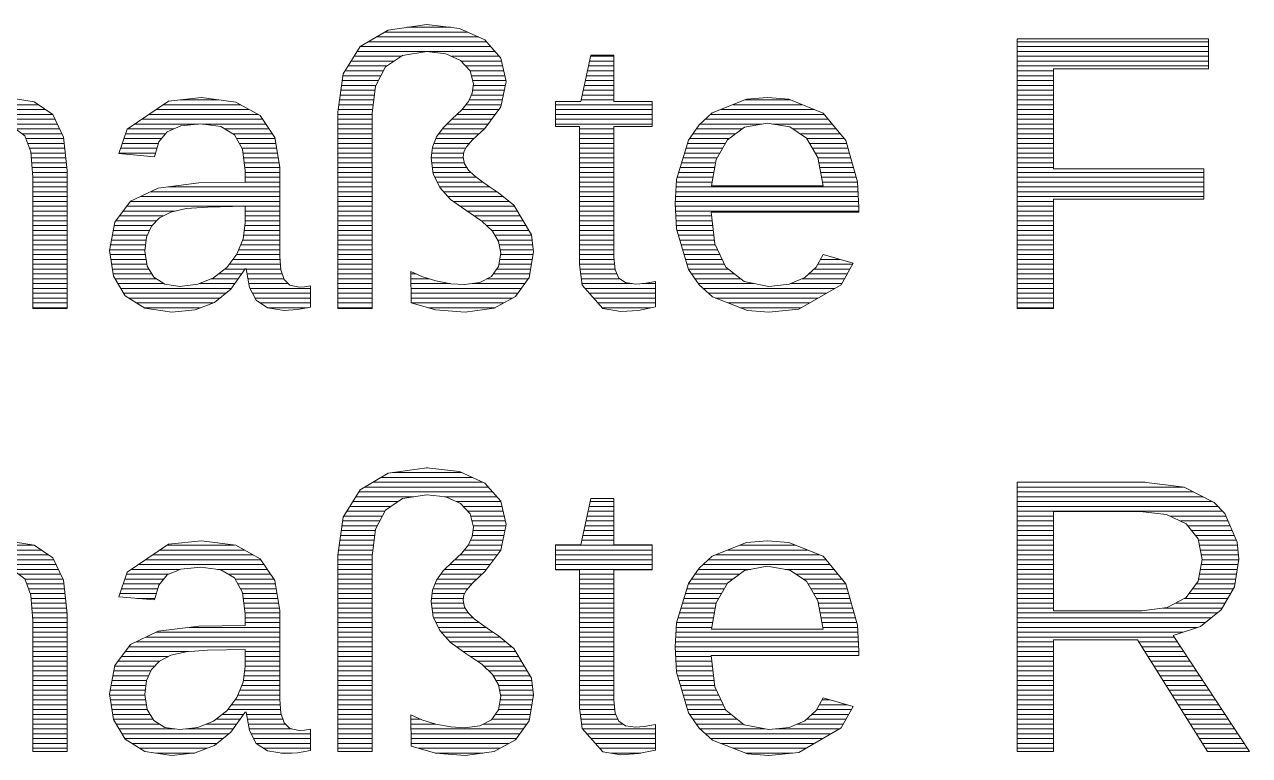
# Model space of a CAD drawing. Header units: millimetres. Extents: x 20 to 410, y 10 to 287.
# Drawn here: x 131.03 to 146.24, y 35.45 to 44.52 of the extents above; entities that cross this region are included whole.
import ezdxf

# ---------------------------------------------------------------- set-up
doc = ezdxf.new("R2010")
doc.units = ezdxf.units.MM
doc.layers.add('TEXT', color=7, linetype='Continuous', lineweight=13)

msp = doc.modelspace()

# ---------------------------------------------------------------- linework, layer by layer
at = {"layer": 'TEXT', "lineweight": 13}
for p, q in [((135.502, 44.428), (136.537, 44.428)), ((135.784, 44.488), (136.325, 44.488)), ((135.299, 44.308), (136.768, 44.308)), ((135.401, 44.368), (136.668, 44.368)), ((143.356, 44.308), (145.732, 44.308)), ((135.125, 44.128), (135.707, 44.128)), ((135.162, 44.188), (136.876, 44.188)), ((135.199, 44.248), (136.822, 44.248)), ((136.335, 44.128), (136.929, 44.128)), ((138.063, 44.128), (138.351, 44.128)), ((143.356, 44.248), (145.732, 44.248)), ((143.356, 44.188), (145.732, 44.188)), ((143.356, 44.128), (145.732, 44.128)), ((135.052, 44.008), (135.528, 44.008)), ((135.089, 44.068), (135.617, 44.068)), ((136.456, 44.068), (136.957, 44.068)), ((136.512, 44.008), (136.971, 44.008)), ((138.036, 44.008), (138.351, 44.008)), ((138.05, 44.068), (138.351, 44.068)), ((143.356, 44.068), (145.732, 44.068)), ((143.356, 44.008), (145.732, 44.008)), ((134.979, 43.828), (135.425, 43.828)), ((134.988, 43.888), (135.456, 43.888)), ((135.015, 43.948), (135.487, 43.948)), ((136.567, 43.948), (136.985, 43.948)), ((136.582, 43.888), (136.999, 43.888)), ((136.596, 43.828), (137.012, 43.828)), ((137.997, 43.828), (138.351, 43.828)), ((138.01, 43.888), (138.351, 43.888)), ((138.023, 43.948), (138.351, 43.948)), ((143.356, 43.948), (143.81, 43.948)), ((143.356, 43.888), (143.81, 43.888)), ((143.356, 43.828), (143.81, 43.828)), ((134.961, 43.708), (135.383, 43.708)), ((134.97, 43.768), (135.394, 43.768)), ((136.596, 43.708), (136.992, 43.708)), ((136.605, 43.768), (137.004, 43.768)), ((137.971, 43.708), (138.351, 43.708)), ((137.984, 43.768), (138.351, 43.768)), ((143.356, 43.768), (143.81, 43.768)), ((143.356, 43.708), (143.81, 43.708)), ((130.424, 43.528), (131.205, 43.528)), ((132.756, 43.528), (133.715, 43.528)), ((132.967, 43.588), (133.445, 43.588)), ((134.935, 43.528), (135.361, 43.528)), ((134.944, 43.588), (135.369, 43.588)), ((134.953, 43.648), (135.376, 43.648)), ((136.514, 43.528), (136.953, 43.528)), ((136.554, 43.588), (136.966, 43.588)), ((136.581, 43.648), (136.979, 43.648)), ((137.627, 43.528), (138.826, 43.528)), ((137.944, 43.588), (138.351, 43.588)), ((137.958, 43.648), (138.351, 43.648)), ((139.831, 43.528), (140.69, 43.528)), ((139.981, 43.588), (140.541, 43.588)), ((143.356, 43.648), (143.81, 43.648)), ((143.356, 43.588), (143.81, 43.588)), ((143.356, 43.528), (143.81, 43.528)), ((130.251, 43.408), (131.379, 43.408)), ((130.321, 43.468), (131.292, 43.468)), ((132.577, 43.408), (133.933, 43.408)), ((132.667, 43.468), (133.824, 43.468)), ((134.922, 43.408), (135.348, 43.408)), ((134.926, 43.468), (135.354, 43.468)), ((136.403, 43.408), (136.877, 43.408)), ((136.466, 43.468), (136.922, 43.468)), ((137.627, 43.468), (138.826, 43.468)), ((137.627, 43.408), (138.826, 43.408)), ((139.554, 43.408), (140.962, 43.408)), ((139.681, 43.468), (140.84, 43.468)), ((143.356, 43.468), (143.81, 43.468)), ((143.356, 43.408), (143.81, 43.408)), ((130.144, 43.288), (131.439, 43.288)), ((130.183, 43.348), (131.411, 43.348)), ((130.922, 43.228), (131.468, 43.228)), ((132.31, 43.228), (132.886, 43.228)), ((132.399, 43.288), (133.193, 43.288)), ((132.488, 43.348), (133.991, 43.348)), ((133.243, 43.288), (134.031, 43.288)), ((133.518, 43.228), (134.072, 43.228)), ((134.922, 43.348), (135.348, 43.348)), ((134.922, 43.288), (135.348, 43.288)), ((134.922, 43.228), (135.348, 43.228)), ((136.22, 43.228), (136.741, 43.228)), ((136.277, 43.288), (136.787, 43.288)), ((136.339, 43.348), (136.832, 43.348)), ((137.627, 43.348), (138.826, 43.348)), ((137.627, 43.288), (138.826, 43.288)), ((137.924, 43.228), (138.351, 43.228)), ((139.375, 43.228), (139.946, 43.228)), ((139.421, 43.288), (140.188, 43.288)), ((139.488, 43.348), (141.012, 43.348)), ((140.325, 43.288), (141.062, 43.288)), ((140.573, 43.228), (141.112, 43.228)), ((143.356, 43.348), (143.81, 43.348)), ((143.356, 43.288), (143.81, 43.288)), ((143.356, 43.228), (143.81, 43.228)), ((131.002, 43.168), (131.496, 43.168)), ((131.049, 43.108), (131.518, 43.108)), ((131.072, 43.048), (131.525, 43.048)), ((132.245, 43.048), (132.695, 43.048)), ((132.266, 43.108), (132.734, 43.108)), ((132.287, 43.168), (132.784, 43.168)), ((133.618, 43.168), (134.112, 43.168)), ((133.666, 43.108), (134.146, 43.108)), ((133.7, 43.048), (134.156, 43.048)), ((134.922, 43.168), (135.348, 43.168)), ((134.922, 43.108), (135.348, 43.108)), ((134.922, 43.048), (135.348, 43.048)), ((136.116, 43.048), (136.558, 43.048)), ((136.14, 43.108), (136.614, 43.108)), ((136.177, 43.168), (136.677, 43.168)), ((137.924, 43.168), (138.351, 43.168)), ((137.924, 43.108), (138.351, 43.108)), ((137.924, 43.048), (138.351, 43.048)), ((139.266, 43.048), (139.735, 43.048)), ((139.292, 43.108), (139.782, 43.108)), ((139.333, 43.168), (139.864, 43.168)), ((140.663, 43.168), (141.161, 43.168)), ((140.747, 43.108), (141.211, 43.108)), ((140.781, 43.048), (141.242, 43.048)), ((143.356, 43.168), (143.81, 43.168)), ((143.356, 43.108), (143.81, 43.108)), ((143.356, 43.048), (143.81, 43.048)), ((131.095, 42.988), (131.531, 42.988)), ((131.114, 42.928), (131.537, 42.928)), ((132.204, 42.928), (132.661, 42.928)), ((132.224, 42.988), (132.678, 42.988)), ((133.733, 42.988), (134.166, 42.988)), ((133.746, 42.928), (134.175, 42.928)), ((134.922, 42.988), (135.348, 42.988)), ((134.922, 42.928), (135.348, 42.928)), ((136.088, 42.928), (136.486, 42.928)), ((136.095, 42.988), (136.511, 42.988)), ((137.924, 42.988), (138.351, 42.988)), ((137.924, 42.928), (138.351, 42.928)), ((139.229, 42.928), (139.667, 42.928)), ((139.247, 42.988), (139.701, 42.988)), ((140.815, 42.988), (141.258, 42.988)), ((140.849, 42.928), (141.275, 42.928)), ((143.356, 42.988), (143.81, 42.988)), ((143.356, 42.928), (143.81, 42.928)), ((131.119, 42.868), (131.544, 42.868)), ((131.124, 42.808), (131.55, 42.808)), ((131.129, 42.748), (131.557, 42.748)), ((133.753, 42.868), (134.185, 42.868)), ((133.761, 42.808), (134.195, 42.808)), ((133.768, 42.748), (134.205, 42.748)), ((134.922, 42.868), (135.348, 42.868)), ((134.922, 42.808), (135.348, 42.808)), ((134.922, 42.748), (135.348, 42.748)), ((136.08, 42.868), (136.48, 42.868)), ((136.088, 42.808), (136.492, 42.808)), ((136.096, 42.748), (136.524, 42.748)), ((137.924, 42.868), (138.351, 42.868)), ((137.924, 42.808), (138.351, 42.808)), ((137.924, 42.748), (138.351, 42.748)), ((139.174, 42.748), (139.603, 42.748)), ((139.192, 42.808), (139.614, 42.808)), ((139.211, 42.868), (139.633, 42.868)), ((140.882, 42.868), (141.292, 42.868)), ((140.893, 42.808), (141.308, 42.808)), ((140.905, 42.748), (141.325, 42.748)), ((143.356, 42.868), (143.81, 42.868)), ((143.356, 42.808), (143.81, 42.808)), ((143.356, 42.748), (143.81, 42.748)), ((131.133, 42.688), (131.561, 42.688)), ((131.138, 42.628), (131.561, 42.628)), ((133.773, 42.688), (134.205, 42.688)), ((133.773, 42.628), (134.205, 42.628)), ((134.922, 42.688), (135.348, 42.688)), ((134.922, 42.628), (135.348, 42.628)), ((136.104, 42.688), (136.575, 42.688)), ((136.127, 42.628), (136.644, 42.628)), ((137.924, 42.688), (138.351, 42.688)), ((137.924, 42.628), (138.351, 42.628)), ((139.137, 42.628), (139.582, 42.628)), ((139.156, 42.688), (139.593, 42.688)), ((140.917, 42.688), (141.341, 42.688)), ((140.929, 42.628), (141.358, 42.628)), ((143.356, 42.688), (145.675, 42.688)), ((143.356, 42.628), (145.675, 42.628)), ((131.138, 42.568), (131.561, 42.568)), ((131.138, 42.508), (131.561, 42.508)), ((131.138, 42.448), (131.561, 42.448)), ((132.598, 42.448), (134.205, 42.448)), ((132.811, 42.508), (134.205, 42.508)), ((133.773, 42.568), (134.205, 42.568)), ((134.922, 42.568), (135.348, 42.568)), ((134.922, 42.508), (135.348, 42.508)), ((134.922, 42.448), (135.348, 42.448)), ((136.156, 42.568), (136.724, 42.568)), ((136.185, 42.508), (136.811, 42.508)), ((136.237, 42.448), (136.9, 42.448)), ((137.924, 42.568), (138.351, 42.568)), ((137.924, 42.508), (138.351, 42.508)), ((137.924, 42.448), (138.351, 42.448)), ((139.12, 42.448), (141.38, 42.448)), ((139.123, 42.508), (141.377, 42.508)), ((139.127, 42.568), (139.572, 42.568)), ((140.941, 42.568), (141.374, 42.568)), ((143.356, 42.568), (145.675, 42.568)), ((143.356, 42.508), (145.675, 42.508)), ((143.356, 42.448), (145.675, 42.448)), ((131.138, 42.388), (131.561, 42.388)), ((131.138, 42.328), (131.561, 42.328)), ((132.349, 42.328), (134.205, 42.328)), ((132.473, 42.388), (134.205, 42.388)), ((134.922, 42.388), (135.348, 42.388)), ((134.922, 42.328), (135.348, 42.328)), ((136.292, 42.388), (136.977, 42.388)), ((136.359, 42.328), (137.05, 42.328)), ((137.924, 42.388), (138.351, 42.388)), ((137.924, 42.328), (138.351, 42.328)), ((139.112, 42.328), (141.387, 42.328)), ((139.116, 42.388), (141.384, 42.388)), ((143.356, 42.388), (145.675, 42.388)), ((143.356, 42.328), (143.81, 42.328)), ((131.138, 42.268), (131.561, 42.268)), ((131.138, 42.208), (131.561, 42.208)), ((131.138, 42.148), (131.561, 42.148)), ((132.213, 42.148), (132.756, 42.148)), ((132.258, 42.208), (132.899, 42.208)), ((132.303, 42.268), (134.205, 42.268)), ((133.773, 42.208), (134.205, 42.208)), ((133.773, 42.148), (134.205, 42.148)), ((134.922, 42.268), (135.348, 42.268)), ((134.922, 42.208), (135.348, 42.208)), ((134.922, 42.148), (135.348, 42.148)), ((136.443, 42.268), (137.116, 42.268)), ((136.529, 42.208), (137.151, 42.208)), ((136.617, 42.148), (137.187, 42.148)), ((137.924, 42.268), (138.351, 42.268)), ((137.924, 42.208), (138.351, 42.208)), ((137.924, 42.148), (138.351, 42.148)), ((139.112, 42.268), (141.39, 42.268)), ((139.116, 42.208), (141.391, 42.208)), ((139.12, 42.148), (139.565, 42.148)), ((143.356, 42.268), (143.81, 42.268)), ((143.356, 42.208), (143.81, 42.208)), ((143.356, 42.148), (143.81, 42.148)), ((131.138, 42.088), (131.561, 42.088)), ((131.138, 42.028), (131.561, 42.028)), ((132.145, 42.028), (132.616, 42.028)), ((132.167, 42.088), (132.675, 42.088)), ((133.769, 42.028), (134.205, 42.028)), ((133.773, 42.088), (134.205, 42.088)), ((134.922, 42.088), (135.348, 42.088)), ((134.922, 42.028), (135.348, 42.028)), ((136.706, 42.088), (137.223, 42.088)), ((136.771, 42.028), (137.258, 42.028)), ((137.924, 42.088), (138.351, 42.088)), ((137.924, 42.028), (138.351, 42.028)), ((139.123, 42.088), (139.572, 42.088)), ((139.127, 42.028), (139.579, 42.028)), ((143.356, 42.088), (143.81, 42.088)), ((143.356, 42.028), (143.81, 42.028)), ((131.138, 41.968), (131.561, 41.968)), ((131.138, 41.908), (131.561, 41.908)), ((131.138, 41.848), (131.561, 41.848)), ((132.112, 41.848), (132.543, 41.848)), ((132.123, 41.908), (132.558, 41.908)), ((132.134, 41.968), (132.586, 41.968)), ((133.741, 41.848), (134.205, 41.848)), ((133.753, 41.908), (134.205, 41.908)), ((133.761, 41.968), (134.205, 41.968)), ((134.922, 41.968), (135.348, 41.968)), ((134.922, 41.908), (135.348, 41.908)), ((134.922, 41.848), (135.348, 41.848)), ((136.835, 41.968), (137.294, 41.968)), ((136.875, 41.908), (137.328, 41.908)), ((136.91, 41.848), (137.335, 41.848)), ((137.924, 41.968), (138.351, 41.968)), ((137.924, 41.908), (138.351, 41.908)), ((137.924, 41.848), (138.351, 41.848)), ((139.135, 41.968), (139.586, 41.968)), ((139.152, 41.908), (139.593, 41.908)), ((139.17, 41.848), (139.6, 41.848)), ((143.356, 41.968), (143.81, 41.968)), ((143.356, 41.908), (143.81, 41.908)), ((143.356, 41.848), (143.81, 41.848)), ((131.138, 41.788), (131.561, 41.788)), ((131.138, 41.728), (131.561, 41.728)), ((132.09, 41.728), (132.529, 41.728)), ((132.101, 41.788), (132.536, 41.788)), ((133.691, 41.728), (134.205, 41.728)), ((133.716, 41.788), (134.205, 41.788)), ((134.922, 41.788), (135.348, 41.788)), ((134.922, 41.728), (135.348, 41.728)), ((136.928, 41.788), (137.343, 41.788)), ((136.938, 41.728), (137.351, 41.728)), ((137.924, 41.788), (138.351, 41.788)), ((137.924, 41.728), (138.351, 41.728)), ((139.188, 41.788), (139.612, 41.788)), ((139.205, 41.728), (139.64, 41.728)), ((143.356, 41.788), (143.81, 41.788)), ((143.356, 41.728), (143.81, 41.728)), ((131.138, 41.668), (131.561, 41.668)), ((131.138, 41.608), (131.561, 41.608)), ((131.138, 41.548), (131.561, 41.548)), ((132.095, 41.668), (132.533, 41.668)), ((132.104, 41.608), (132.542, 41.608)), ((132.114, 41.548), (132.551, 41.548)), ((133.574, 41.548), (134.212, 41.548)), ((133.619, 41.608), (134.207, 41.608)), ((133.664, 41.668), (134.205, 41.668)), ((134.922, 41.668), (135.348, 41.668)), ((134.922, 41.608), (135.348, 41.608)), ((134.922, 41.548), (135.348, 41.548)), ((136.922, 41.548), (137.327, 41.548)), ((136.932, 41.608), (137.338, 41.608)), ((136.943, 41.668), (137.349, 41.668)), ((137.924, 41.668), (138.351, 41.668)), ((137.924, 41.608), (138.354, 41.608)), ((137.924, 41.548), (138.359, 41.548)), ((139.223, 41.668), (139.669, 41.668)), ((139.241, 41.608), (139.697, 41.608)), ((139.259, 41.548), (139.725, 41.548)), ((140.882, 41.548), (141.315, 41.548)), ((140.915, 41.608), (141.155, 41.608)), ((143.356, 41.668), (143.81, 41.668)), ((143.356, 41.608), (143.81, 41.608)), ((143.356, 41.548), (143.81, 41.548)), ((131.138, 41.488), (131.561, 41.488)), ((131.138, 41.428), (131.561, 41.428)), ((132.123, 41.488), (132.577, 41.488)), ((132.132, 41.428), (132.614, 41.428)), ((133.441, 41.428), (133.728, 41.428)), ((133.518, 41.488), (133.771, 41.488)), ((133.787, 41.488), (134.216, 41.488)), ((133.797, 41.428), (134.233, 41.428)), ((134.922, 41.488), (135.348, 41.488)), ((134.922, 41.428), (135.348, 41.428)), ((135.829, 41.428), (135.895, 41.428)), ((136.852, 41.428), (137.306, 41.428)), ((136.894, 41.488), (137.317, 41.488)), ((137.931, 41.488), (138.365, 41.488)), ((137.939, 41.428), (138.388, 41.428)), ((139.276, 41.488), (139.773, 41.488)), ((139.315, 41.428), (139.848, 41.428)), ((140.769, 41.428), (141.247, 41.428)), ((140.836, 41.488), (141.281, 41.488)), ((143.356, 41.488), (143.81, 41.488)), ((143.356, 41.428), (143.81, 41.428)), ((131.138, 41.368), (131.561, 41.368)), ((131.138, 41.308), (131.561, 41.308)), ((131.138, 41.248), (131.561, 41.248)), ((132.155, 41.368), (132.669, 41.368)), ((132.191, 41.308), (132.765, 41.308)), ((132.227, 41.248), (133.601, 41.248)), ((133.204, 41.308), (133.644, 41.308)), ((133.35, 41.368), (133.686, 41.368)), ((133.807, 41.368), (134.252, 41.368)), ((133.817, 41.308), (134.307, 41.308)), ((133.831, 41.248), (134.584, 41.248)), ((134.922, 41.368), (135.348, 41.368)), ((134.922, 41.308), (135.348, 41.308)), ((134.922, 41.248), (135.348, 41.248)), ((135.83, 41.368), (136.056, 41.368)), ((135.83, 41.308), (136.317, 41.308)), ((135.831, 41.248), (137.202, 41.248)), ((136.595, 41.308), (137.244, 41.308)), ((136.777, 41.368), (137.287, 41.368)), ((137.946, 41.368), (138.423, 41.368)), ((137.954, 41.308), (138.578, 41.308)), ((137.993, 41.248), (138.868, 41.248)), ((138.701, 41.308), (138.868, 41.308)), ((139.356, 41.368), (139.923, 41.368)), ((139.397, 41.308), (140.094, 41.308)), ((139.457, 41.248), (141.091, 41.248)), ((140.543, 41.308), (141.178, 41.308)), ((140.683, 41.368), (141.212, 41.368)), ((143.356, 41.368), (143.81, 41.368)), ((143.356, 41.308), (143.81, 41.308)), ((143.356, 41.248), (143.81, 41.248)), ((131.138, 41.188), (131.561, 41.188)), ((131.138, 41.128), (131.561, 41.128)), ((131.138, 41.068), (131.561, 41.068)), ((132.263, 41.188), (133.532, 41.188)), ((132.327, 41.128), (133.458, 41.128)), ((132.422, 41.068), (133.375, 41.068)), ((133.863, 41.188), (134.584, 41.188)), ((133.895, 41.128), (134.584, 41.128)), ((133.959, 41.068), (134.584, 41.068)), ((134.922, 41.188), (135.348, 41.188)), ((134.922, 41.128), (135.348, 41.128)), ((134.922, 41.068), (135.348, 41.068)), ((135.832, 41.188), (137.159, 41.188)), ((135.832, 41.128), (137.094, 41.128)), ((135.837, 41.068), (136.985, 41.068)), ((138.045, 41.188), (138.868, 41.188)), ((138.098, 41.128), (138.868, 41.128)), ((138.151, 41.068), (138.868, 41.068)), ((139.524, 41.188), (140.987, 41.188)), ((139.613, 41.128), (140.884, 41.128)), ((139.766, 41.068), (140.781, 41.068)), ((143.356, 41.188), (143.81, 41.188)), ((143.356, 41.128), (143.81, 41.128)), ((143.356, 41.068), (143.81, 41.068)), ((131.138, 41.008), (131.561, 41.008)), ((132.517, 41.008), (133.217, 41.008)), ((134.049, 41.008), (134.547, 41.008)), ((134.922, 41.008), (135.348, 41.008)), ((136.043, 41.008), (136.875, 41.008)), ((138.204, 41.008), (138.813, 41.008)), ((139.919, 41.008), (140.678, 41.008)), ((143.356, 41.008), (143.81, 41.008)), ((135.602, 38.962), (136.463, 38.962)), ((136.025, 39.022), (136.035, 39.022)), ((135.357, 38.842), (136.724, 38.842)), ((135.459, 38.902), (136.593, 38.902)), ((143.356, 38.842), (144.947, 38.842)), ((135.147, 38.662), (135.865, 38.662)), ((135.184, 38.722), (136.845, 38.722)), ((135.256, 38.782), (136.792, 38.782)), ((136.246, 38.662), (136.899, 38.662)), ((143.356, 38.782), (145.422, 38.782)), ((143.356, 38.722), (145.546, 38.722)), ((143.356, 38.662), (145.663, 38.662)), ((135.036, 38.482), (135.505, 38.482)), ((135.073, 38.542), (135.579, 38.542)), ((135.11, 38.602), (135.668, 38.602)), ((136.392, 38.602), (136.949, 38.602)), ((136.48, 38.542), (136.963, 38.542)), ((136.536, 38.482), (136.977, 38.482)), ((138.031, 38.482), (138.351, 38.482)), ((138.044, 38.542), (138.351, 38.542)), ((138.057, 38.602), (138.351, 38.602)), ((143.356, 38.602), (145.781, 38.602)), ((143.356, 38.542), (145.85, 38.542)), ((143.356, 38.482), (145.908, 38.482)), ((134.984, 38.362), (135.443, 38.362)), ((134.999, 38.422), (135.474, 38.422)), ((136.574, 38.422), (136.991, 38.422)), ((136.588, 38.362), (137.004, 38.362)), ((138.004, 38.362), (138.351, 38.362)), ((138.018, 38.422), (138.351, 38.422)), ((143.356, 38.422), (143.81, 38.422)), ((143.356, 38.362), (143.81, 38.362)), ((145.258, 38.422), (145.95, 38.422)), ((145.384, 38.362), (145.976, 38.362)), ((134.958, 38.182), (135.38, 38.182)), ((134.966, 38.242), (135.387, 38.242)), ((134.975, 38.302), (135.412, 38.302)), ((136.593, 38.182), (136.986, 38.182)), ((136.601, 38.242), (136.999, 38.242)), ((136.603, 38.302), (137.012, 38.302)), ((137.965, 38.182), (138.351, 38.182)), ((137.978, 38.242), (138.351, 38.242)), ((137.991, 38.302), (138.351, 38.302)), ((143.356, 38.302), (143.81, 38.302)), ((143.356, 38.242), (143.81, 38.242)), ((143.356, 38.182), (143.81, 38.182)), ((145.476, 38.302), (146.003, 38.302)), ((145.524, 38.242), (146.029, 38.242)), ((145.571, 38.182), (146.055, 38.182)), ((130.508, 38.062), (131.155, 38.062)), ((132.807, 38.062), (133.641, 38.062)), ((134.94, 38.062), (135.365, 38.062)), ((134.949, 38.122), (135.373, 38.122)), ((136.541, 38.062), (136.961, 38.062)), ((136.569, 38.122), (136.973, 38.122)), ((137.627, 38.062), (138.826, 38.062)), ((137.952, 38.122), (138.351, 38.122)), ((139.917, 38.062), (140.605, 38.062)), ((143.356, 38.122), (143.81, 38.122)), ((143.356, 38.062), (143.81, 38.062)), ((145.608, 38.122), (146.081, 38.122)), ((145.62, 38.062), (146.094, 38.062)), ((130.221, 37.882), (131.394, 37.882)), ((130.291, 37.942), (131.329, 37.942)), ((130.361, 38.002), (131.242, 38.002)), ((132.539, 37.882), (133.968, 37.882)), ((132.628, 37.942), (133.871, 37.942)), ((132.717, 38.002), (133.762, 38.002)), ((134.922, 37.942), (135.351, 37.942)), ((134.922, 37.882), (135.348, 37.882)), ((134.931, 38.002), (135.358, 38.002)), ((136.376, 37.882), (136.858, 37.882)), ((136.44, 37.942), (136.903, 37.942)), ((136.494, 38.002), (136.948, 38.002)), ((137.627, 38.002), (138.826, 38.002)), ((137.627, 37.942), (138.826, 37.942)), ((137.627, 37.882), (138.826, 37.882)), ((139.526, 37.882), (140.984, 37.882)), ((139.616, 37.942), (140.904, 37.942)), ((139.767, 38.002), (140.754, 38.002)), ((143.356, 38.002), (143.81, 38.002)), ((143.356, 37.942), (143.81, 37.942)), ((143.356, 37.882), (143.81, 37.882)), ((145.631, 38.002), (146.099, 38.002)), ((145.643, 37.942), (146.105, 37.942)), ((145.654, 37.882), (146.109, 37.882)), ((130.166, 37.822), (131.423, 37.822)), ((130.815, 37.762), (131.451, 37.762)), ((132.361, 37.762), (132.965, 37.762)), ((132.45, 37.822), (134.008, 37.822)), ((133.431, 37.762), (134.049, 37.762)), ((134.922, 37.822), (135.348, 37.822)), ((134.922, 37.762), (135.348, 37.762)), ((136.251, 37.762), (136.768, 37.762)), ((136.312, 37.822), (136.813, 37.822)), ((137.627, 37.822), (138.826, 37.822)), ((137.627, 37.762), (138.826, 37.762)), ((139.398, 37.762), (140.05, 37.762)), ((139.459, 37.822), (141.033, 37.822)), ((140.482, 37.762), (141.083, 37.762)), ((143.356, 37.822), (143.81, 37.822)), ((143.356, 37.762), (143.81, 37.762)), ((145.632, 37.762), (146.09, 37.762)), ((145.643, 37.822), (146.099, 37.822)), ((130.956, 37.702), (131.48, 37.702)), ((131.036, 37.642), (131.509, 37.642)), ((131.059, 37.582), (131.521, 37.582)), ((132.257, 37.582), (132.713, 37.582)), ((132.278, 37.642), (132.763, 37.642)), ((132.299, 37.702), (132.826, 37.702)), ((133.561, 37.702), (134.089, 37.702)), ((133.647, 37.642), (134.13, 37.642)), ((133.681, 37.582), (134.15, 37.582)), ((134.922, 37.702), (135.348, 37.702)), ((134.922, 37.642), (135.348, 37.642)), ((134.922, 37.582), (135.348, 37.582)), ((136.129, 37.582), (136.588, 37.582)), ((136.158, 37.642), (136.65, 37.642)), ((136.201, 37.702), (136.713, 37.702)), ((137.924, 37.702), (138.351, 37.702)), ((137.924, 37.642), (138.351, 37.642)), ((137.924, 37.582), (138.351, 37.582)), ((139.276, 37.582), (139.754, 37.582)), ((139.315, 37.642), (139.829, 37.642)), ((139.357, 37.702), (139.911, 37.702)), ((140.612, 37.702), (141.133, 37.702)), ((140.701, 37.642), (141.183, 37.642)), ((140.761, 37.582), (141.232, 37.582)), ((143.356, 37.702), (143.81, 37.702)), ((143.356, 37.642), (143.81, 37.642)), ((143.356, 37.582), (143.81, 37.582)), ((145.581, 37.582), (146.061, 37.582)), ((145.61, 37.642), (146.071, 37.642)), ((145.621, 37.702), (146.08, 37.702)), ((131.082, 37.522), (131.527, 37.522)), ((131.105, 37.462), (131.534, 37.462)), ((132.215, 37.462), (132.67, 37.462)), ((132.236, 37.522), (132.687, 37.522)), ((133.714, 37.522), (134.16, 37.522)), ((133.741, 37.462), (134.17, 37.462)), ((134.922, 37.522), (135.348, 37.522)), ((134.922, 37.462), (135.348, 37.462)), ((136.092, 37.462), (136.498, 37.462)), ((136.105, 37.522), (136.535, 37.522)), ((137.924, 37.522), (138.351, 37.522)), ((137.924, 37.462), (138.351, 37.462)), ((139.239, 37.462), (139.686, 37.462)), ((139.258, 37.522), (139.72, 37.522)), ((140.796, 37.522), (141.249, 37.522)), ((140.83, 37.462), (141.265, 37.462)), ((143.356, 37.522), (143.81, 37.522)), ((143.356, 37.462), (143.81, 37.462)), ((145.493, 37.462), (146.008, 37.462)), ((145.537, 37.522), (146.042, 37.522)), ((131.116, 37.402), (131.54, 37.402)), ((131.121, 37.342), (131.547, 37.342)), ((131.126, 37.282), (131.553, 37.282)), ((132.426, 37.402), (132.653, 37.402)), ((133.749, 37.402), (134.18, 37.402)), ((133.756, 37.342), (134.19, 37.342)), ((133.764, 37.282), (134.199, 37.282)), ((134.922, 37.402), (135.348, 37.402)), ((134.922, 37.342), (135.348, 37.342)), ((134.922, 37.282), (135.348, 37.282)), ((136.083, 37.342), (136.485, 37.342)), ((136.085, 37.402), (136.482, 37.402)), ((136.091, 37.282), (136.502, 37.282)), ((137.924, 37.402), (138.351, 37.402)), ((137.924, 37.342), (138.351, 37.342)), ((137.924, 37.282), (138.351, 37.282)), ((139.185, 37.282), (139.609, 37.282)), ((139.203, 37.342), (139.62, 37.342)), ((139.221, 37.402), (139.652, 37.402)), ((140.864, 37.402), (141.282, 37.402)), ((140.887, 37.342), (141.299, 37.342)), ((140.898, 37.282), (141.315, 37.282)), ((143.356, 37.402), (143.81, 37.402)), ((143.356, 37.342), (143.81, 37.342)), ((143.356, 37.282), (143.81, 37.282)), ((145.172, 37.282), (145.905, 37.282)), ((145.322, 37.342), (145.939, 37.342)), ((145.436, 37.402), (145.974, 37.402)), ((131.131, 37.222), (131.559, 37.222)), ((131.135, 37.162), (131.561, 37.162)), ((133.771, 37.222), (134.205, 37.222)), ((133.773, 37.162), (134.205, 37.162)), ((134.922, 37.222), (135.348, 37.222)), ((134.922, 37.162), (135.348, 37.162)), ((136.1, 37.222), (136.541, 37.222)), ((136.111, 37.162), (136.602, 37.162)), ((137.924, 37.222), (138.351, 37.222)), ((137.924, 37.162), (138.351, 37.162)), ((139.148, 37.162), (139.588, 37.162)), ((139.166, 37.222), (139.599, 37.222)), ((140.91, 37.222), (141.332, 37.222)), ((140.922, 37.162), (141.348, 37.162)), ((143.356, 37.222), (145.844, 37.222)), ((143.356, 37.162), (145.769, 37.162)), ((131.138, 37.102), (131.561, 37.102)), ((131.138, 37.042), (131.561, 37.042)), ((131.138, 36.982), (131.561, 36.982)), ((132.67, 36.982), (134.205, 36.982)), ((133.079, 37.042), (134.205, 37.042)), ((133.773, 37.102), (134.205, 37.102)), ((134.922, 37.102), (135.348, 37.102)), ((134.922, 37.042), (135.348, 37.042)), ((134.922, 36.982), (135.348, 36.982)), ((136.14, 37.102), (136.677, 37.102)), ((136.169, 37.042), (136.761, 37.042)), ((136.206, 36.982), (136.85, 36.982)), ((137.924, 37.102), (138.351, 37.102)), ((137.924, 37.042), (138.351, 37.042)), ((137.924, 36.982), (138.351, 36.982)), ((139.122, 36.982), (141.379, 36.982)), ((139.125, 37.042), (139.568, 37.042)), ((139.13, 37.102), (139.578, 37.102)), ((140.934, 37.102), (141.365, 37.102)), ((140.946, 37.042), (141.375, 37.042)), ((143.356, 37.102), (145.694, 37.102)), ((143.356, 37.042), (145.599, 37.042)), ((143.356, 36.982), (145.418, 36.982)), ((131.138, 36.922), (131.561, 36.922)), ((131.138, 36.862), (131.561, 36.862)), ((132.419, 36.862), (134.205, 36.862)), ((132.544, 36.922), (134.205, 36.922)), ((134.922, 36.922), (135.348, 36.922)), ((134.922, 36.862), (135.348, 36.862)), ((136.261, 36.922), (136.935, 36.922)), ((136.315, 36.862), (137.008, 36.862)), ((137.924, 36.922), (138.351, 36.922)), ((137.924, 36.862), (138.351, 36.862)), ((139.114, 36.862), (141.385, 36.862)), ((139.118, 36.922), (141.382, 36.922)), ((143.356, 36.922), (145.306, 36.922)), ((143.356, 36.862), (143.81, 36.862)), ((144.868, 36.862), (145.345, 36.862)), ((131.138, 36.802), (131.561, 36.802)), ((131.138, 36.742), (131.561, 36.742)), ((131.138, 36.682), (131.561, 36.682)), ((132.238, 36.682), (132.821, 36.682)), ((132.284, 36.742), (133.07, 36.742)), ((132.329, 36.802), (134.205, 36.802)), ((133.773, 36.742), (134.205, 36.742)), ((133.773, 36.682), (134.205, 36.682)), ((134.922, 36.802), (135.348, 36.802)), ((134.922, 36.742), (135.348, 36.742)), ((134.922, 36.682), (135.348, 36.682)), ((136.395, 36.802), (137.081, 36.802)), ((136.48, 36.742), (137.131, 36.742)), ((136.567, 36.682), (137.167, 36.682)), ((137.924, 36.802), (138.351, 36.802)), ((137.924, 36.742), (138.351, 36.742)), ((137.924, 36.682), (138.351, 36.682)), ((139.111, 36.802), (141.389, 36.802)), ((139.114, 36.742), (141.391, 36.742)), ((139.118, 36.682), (139.561, 36.682)), ((143.356, 36.802), (143.81, 36.802)), ((143.356, 36.742), (143.81, 36.742)), ((143.356, 36.682), (143.81, 36.682)), ((144.906, 36.802), (145.385, 36.802)), ((144.943, 36.742), (145.424, 36.742)), ((144.981, 36.682), (145.464, 36.682)), ((131.138, 36.622), (131.561, 36.622)), ((131.138, 36.562), (131.561, 36.562)), ((132.152, 36.562), (132.65, 36.562)), ((132.193, 36.622), (132.709, 36.622)), ((133.773, 36.622), (134.205, 36.622)), ((133.773, 36.562), (134.205, 36.562)), ((134.922, 36.622), (135.348, 36.622)), ((134.922, 36.562), (135.348, 36.562)), ((136.656, 36.622), (137.202, 36.622)), ((136.735, 36.562), (137.238, 36.562)), ((137.924, 36.622), (138.351, 36.622)), ((137.924, 36.562), (138.351, 36.562)), ((139.121, 36.622), (139.568, 36.622)), ((139.125, 36.562), (139.575, 36.562)), ((143.356, 36.622), (143.81, 36.622)), ((143.356, 36.562), (143.81, 36.562)), ((145.019, 36.622), (145.503, 36.622)), ((145.056, 36.562), (145.543, 36.562)), ((131.138, 36.502), (131.561, 36.502)), ((131.138, 36.442), (131.561, 36.442)), ((131.138, 36.382), (131.561, 36.382)), ((132.118, 36.382), (132.547, 36.382)), ((132.13, 36.442), (132.574, 36.442)), ((132.141, 36.502), (132.601, 36.502)), ((133.749, 36.382), (134.205, 36.382)), ((133.758, 36.442), (134.205, 36.442)), ((133.766, 36.502), (134.205, 36.502)), ((134.922, 36.502), (135.348, 36.502)), ((134.922, 36.442), (135.348, 36.442)), ((134.922, 36.382), (135.348, 36.382)), ((136.799, 36.502), (137.273, 36.502)), ((136.854, 36.442), (137.309, 36.442)), ((136.89, 36.382), (137.331, 36.382)), ((137.924, 36.502), (138.351, 36.502)), ((137.924, 36.442), (138.351, 36.442)), ((137.924, 36.382), (138.351, 36.382)), ((139.128, 36.502), (139.582, 36.502)), ((139.142, 36.442), (139.589, 36.442)), ((139.16, 36.382), (139.596, 36.382)), ((143.356, 36.502), (143.81, 36.502)), ((143.356, 36.442), (143.81, 36.442)), ((143.356, 36.382), (143.81, 36.382)), ((145.094, 36.502), (145.582, 36.502)), ((145.131, 36.442), (145.622, 36.442)), ((145.169, 36.382), (145.661, 36.382)), ((131.138, 36.322), (131.561, 36.322)), ((131.138, 36.262), (131.561, 36.262)), ((131.138, 36.202), (131.561, 36.202)), ((132.09, 36.202), (132.528, 36.202)), ((132.096, 36.262), (132.533, 36.262)), ((132.107, 36.322), (132.54, 36.322)), ((133.68, 36.202), (134.205, 36.202)), ((133.705, 36.262), (134.205, 36.262)), ((133.73, 36.322), (134.205, 36.322)), ((134.922, 36.322), (135.348, 36.322)), ((134.922, 36.262), (135.348, 36.262)), ((134.922, 36.202), (135.348, 36.202)), ((136.922, 36.322), (137.339, 36.322)), ((136.932, 36.262), (137.346, 36.262)), ((136.943, 36.202), (137.354, 36.202)), ((137.924, 36.322), (138.351, 36.322)), ((137.924, 36.262), (138.351, 36.262)), ((137.924, 36.202), (138.351, 36.202)), ((139.178, 36.322), (139.603, 36.322)), ((139.195, 36.262), (139.624, 36.262)), ((139.213, 36.202), (139.652, 36.202)), ((143.356, 36.322), (143.81, 36.322)), ((143.356, 36.262), (143.81, 36.262)), ((143.356, 36.202), (143.81, 36.202)), ((145.206, 36.322), (145.701, 36.322)), ((145.244, 36.262), (145.74, 36.262)), ((145.281, 36.202), (145.78, 36.202)), ((131.138, 36.142), (131.561, 36.142)), ((131.138, 36.082), (131.561, 36.082)), ((132.099, 36.142), (132.537, 36.142)), ((132.108, 36.082), (132.546, 36.082)), ((133.599, 36.082), (134.209, 36.082)), ((133.644, 36.142), (134.205, 36.142)), ((134.922, 36.142), (135.348, 36.142)), ((134.922, 36.082), (135.348, 36.082)), ((136.928, 36.082), (137.334, 36.082)), ((136.938, 36.142), (137.344, 36.142)), ((137.924, 36.142), (138.351, 36.142)), ((137.924, 36.082), (138.356, 36.082)), ((139.231, 36.142), (139.681, 36.142)), ((139.248, 36.082), (139.709, 36.082)), ((140.901, 36.082), (141.246, 36.082)), ((140.934, 36.142), (141.035, 36.142)), ((143.356, 36.142), (143.81, 36.142)), ((143.356, 36.082), (143.81, 36.082)), ((145.319, 36.142), (145.819, 36.142)), ((145.356, 36.082), (145.859, 36.082)), ((131.138, 36.022), (131.561, 36.022)), ((131.138, 35.962), (131.561, 35.962)), ((131.138, 35.902), (131.561, 35.902)), ((132.117, 36.022), (132.556, 36.022)), ((132.127, 35.962), (132.593, 35.962)), ((132.136, 35.902), (132.63, 35.902)), ((133.408, 35.902), (133.71, 35.902)), ((133.485, 35.962), (133.752, 35.962)), ((133.554, 36.022), (134.214, 36.022)), ((133.792, 35.962), (134.222, 35.962)), ((133.801, 35.902), (134.241, 35.902)), ((134.922, 36.022), (135.348, 36.022)), ((134.922, 35.962), (135.348, 35.962)), ((134.922, 35.902), (135.348, 35.902)), ((135.829, 35.902), (135.952, 35.902)), ((136.834, 35.902), (137.302, 35.902)), ((136.876, 35.962), (137.312, 35.962)), ((136.917, 36.022), (137.323, 36.022)), ((137.927, 36.022), (138.362, 36.022)), ((137.934, 35.962), (138.373, 35.962)), ((137.942, 35.902), (138.399, 35.902)), ((139.266, 36.022), (139.737, 36.022)), ((139.292, 35.962), (139.805, 35.962)), ((139.333, 35.902), (139.88, 35.902)), ((140.741, 35.902), (141.232, 35.902)), ((140.807, 35.962), (141.266, 35.962)), ((140.868, 36.022), (141.3, 36.022)), ((143.356, 36.022), (143.81, 36.022)), ((143.356, 35.962), (143.81, 35.962)), ((143.356, 35.902), (143.81, 35.902)), ((145.394, 36.022), (145.899, 36.022)), ((145.432, 35.962), (145.938, 35.962)), ((145.469, 35.902), (145.978, 35.902)), ((131.138, 35.842), (131.561, 35.842)), ((131.138, 35.782), (131.561, 35.782)), ((132.17, 35.842), (132.71, 35.842)), ((132.206, 35.782), (132.9, 35.782)), ((133.04, 35.782), (133.626, 35.782)), ((133.287, 35.842), (133.668, 35.842)), ((133.811, 35.842), (134.272, 35.842)), ((133.821, 35.782), (134.353, 35.782)), ((134.922, 35.842), (135.348, 35.842)), ((134.922, 35.782), (135.348, 35.782)), ((135.83, 35.842), (136.14, 35.842)), ((135.831, 35.782), (137.226, 35.782)), ((136.729, 35.842), (137.269, 35.842)), ((137.949, 35.842), (138.461, 35.842)), ((137.962, 35.782), (138.868, 35.782)), ((139.374, 35.842), (139.955, 35.842)), ((139.419, 35.782), (140.227, 35.782)), ((140.361, 35.782), (141.15, 35.782)), ((140.623, 35.842), (141.198, 35.842)), ((143.356, 35.842), (143.81, 35.842)), ((143.356, 35.782), (143.81, 35.782)), ((145.507, 35.842), (146.017, 35.842)), ((145.544, 35.782), (146.057, 35.782)), ((131.138, 35.722), (131.561, 35.722)), ((131.138, 35.662), (131.561, 35.662)), ((131.138, 35.602), (131.561, 35.602)), ((132.243, 35.722), (133.574, 35.722)), ((132.279, 35.662), (133.5, 35.662)), ((132.368, 35.602), (133.426, 35.602)), ((133.845, 35.722), (134.584, 35.722)), ((133.877, 35.662), (134.584, 35.662)), ((133.908, 35.602), (134.584, 35.602)), ((134.922, 35.722), (135.348, 35.722)), ((134.922, 35.662), (135.348, 35.662)), ((134.922, 35.602), (135.348, 35.602)), ((135.831, 35.722), (137.184, 35.722)), ((135.832, 35.662), (137.141, 35.662)), ((135.833, 35.602), (137.047, 35.602)), ((138.015, 35.722), (138.868, 35.722)), ((138.068, 35.662), (138.868, 35.662)), ((138.121, 35.602), (138.868, 35.602)), ((139.486, 35.722), (141.046, 35.722)), ((139.553, 35.662), (140.943, 35.662)), ((139.679, 35.602), (140.84, 35.602)), ((143.356, 35.722), (143.81, 35.722)), ((143.356, 35.662), (143.81, 35.662)), ((143.356, 35.602), (143.81, 35.602)), ((145.582, 35.722), (146.096, 35.722)), ((145.619, 35.662), (146.136, 35.662)), ((145.657, 35.602), (146.175, 35.602)), ((131.138, 35.542), (131.561, 35.542)), ((132.463, 35.542), (133.307, 35.542)), ((132.665, 35.482), (133.146, 35.482)), ((133.998, 35.542), (134.584, 35.542)), ((134.217, 35.482), (134.355, 35.482)), ((134.922, 35.542), (135.348, 35.542)), ((135.925, 35.542), (136.938, 35.542)), ((136.131, 35.482), (136.724, 35.482)), ((138.174, 35.542), (138.868, 35.542)), ((138.313, 35.482), (138.684, 35.482)), ((139.832, 35.542), (140.737, 35.542)), ((139.985, 35.482), (140.569, 35.482)), ((143.356, 35.542), (143.81, 35.542)), ((145.694, 35.542), (146.215, 35.542))]:
    msp.add_line(p, q, dxfattribs=at)
for points in [[(136.495, 41.295), (136.688, 41.32), (136.83, 41.396), (136.917, 41.52), (136.946, 41.686), (136.92, 41.83), (136.845, 41.959), (136.712, 42.084), (136.514, 42.218), (136.323, 42.353), (136.188, 42.502), (136.107, 42.671), (136.08, 42.863), (136.097, 43.002), (136.147, 43.127), (136.23, 43.242), (136.343, 43.352), (136.462, 43.463), (136.544, 43.566), (136.591, 43.67), (136.607, 43.785), (136.567, 43.949), (136.447, 44.077), (136.264, 44.16), (136.03, 44.188), (135.725, 44.14), (135.513, 43.998), (135.39, 43.759), (135.348, 43.424), (135.348, 41), (134.922, 41), (134.922, 43.437), (134.991, 43.91), (135.2, 44.249), (135.547, 44.454), (136.03, 44.523), (136.435, 44.475), (136.748, 44.331), (136.948, 44.107), (137.015, 43.817), (136.948, 43.502), (136.747, 43.234), (136.596, 43.091), (136.519, 43.004), (136.489, 42.944), (136.479, 42.878), (136.495, 42.792), (136.544, 42.717), (136.617, 42.648), (136.706, 42.58), (136.808, 42.51), (136.918, 42.436), (137.109, 42.28), (137.327, 41.912), (137.354, 41.7), (137.299, 41.384), (137.131, 41.148), (136.863, 41.001), (136.504, 40.952), (136.134, 40.981), (135.833, 41.069), (135.828, 41.458), (135.968, 41.395), (136.141, 41.342), (136.325, 41.306), (136.495, 41.295)], [(143.81, 43.974), (143.81, 42.73), (145.675, 42.73), (145.675, 42.355), (143.81, 42.355), (143.81, 41), (143.356, 41), (143.356, 44.344), (145.732, 44.344), (145.732, 43.974), (143.81, 43.974)], [(138.351, 44.143), (138.351, 43.568), (138.826, 43.568), (138.826, 43.257), (138.351, 43.257), (138.351, 41.637), (138.366, 41.479), (138.411, 41.376), (138.494, 41.32), (138.621, 41.302), (138.726, 41.31), (138.868, 41.335), (138.868, 41.019), (138.655, 40.976), (138.437, 40.962), (138.212, 40.998), (137.956, 41.289), (137.924, 41.544), (137.924, 43.257), (137.627, 43.257), (137.627, 43.568), (137.94, 43.568), (138.066, 44.143), (138.351, 44.143)], [(133.64, 43.155), (133.469, 43.257), (133.222, 43.291), (132.974, 43.266), (132.805, 43.193), (132.7, 43.067), (132.647, 42.882), (132.202, 42.922), (132.307, 43.226), (132.822, 43.573), (133.232, 43.616), (133.656, 43.56), (133.96, 43.393), (134.143, 43.122), (134.205, 42.752), (134.205, 41.646), (134.217, 41.479), (134.255, 41.359), (134.327, 41.287), (134.445, 41.264), (134.51, 41.268), (134.584, 41.28), (134.584, 41.014), (134.421, 40.986), (134.255, 40.976), (134.05, 41.008), (133.909, 41.101), (133.825, 41.261), (133.787, 41.491), (133.773, 41.491), (133.596, 41.24), (133.392, 41.074), (133.151, 40.983), (132.864, 40.952), (132.525, 41.003), (132.282, 41.156), (132.136, 41.399), (132.088, 41.717), (132.153, 42.069), (132.35, 42.329), (132.693, 42.493), (133.196, 42.557), (133.773, 42.567), (133.773, 42.707), (133.74, 42.975), (133.64, 43.155)], [(140.647, 40.99), (140.276, 40.952), (140.008, 40.973), (139.574, 41.143), (139.408, 41.292), (139.278, 41.482), (139.129, 41.987), (139.11, 42.301), (139.129, 42.6), (139.278, 43.088), (139.408, 43.276), (139.573, 43.425), (139.998, 43.595), (140.259, 43.616), (140.524, 43.595), (140.949, 43.424), (141.232, 43.083), (141.374, 42.571), (141.391, 42.251), (141.391, 42.194), (139.559, 42.194), (139.605, 41.803), (139.742, 41.513), (139.967, 41.333), (140.276, 41.273), (140.526, 41.301), (140.721, 41.384), (140.861, 41.511), (140.948, 41.667), (141.322, 41.561), (141.171, 41.294), (140.647, 40.99)], [(140.743, 43.114), (140.535, 43.253), (140.252, 43.3), (139.974, 43.248), (139.76, 43.092), (139.62, 42.846), (139.564, 42.521), (140.95, 42.521), (140.881, 42.873), (140.743, 43.114)], [(132.609, 42.021), (132.547, 41.884), (132.527, 41.709), (132.555, 41.524), (132.639, 41.387), (132.776, 41.301), (132.961, 41.273), (133.183, 41.299), (133.379, 41.38), (133.543, 41.507), (133.668, 41.673), (133.747, 41.862), (133.773, 42.057), (133.773, 42.268), (133.305, 42.258), (133.04, 42.24), (132.848, 42.196), (132.711, 42.124), (132.609, 42.021)], [(135.828, 35.958), (135.968, 35.895), (136.141, 35.842), (136.325, 35.806), (136.495, 35.795), (136.688, 35.82), (136.83, 35.896), (136.917, 36.02), (136.946, 36.186), (136.92, 36.33), (136.845, 36.459), (136.712, 36.584), (136.514, 36.718), (136.323, 36.853), (136.188, 37.002), (136.107, 37.171), (136.08, 37.363), (136.097, 37.502), (136.147, 37.627), (136.23, 37.742), (136.343, 37.852), (136.462, 37.963), (136.544, 38.066), (136.591, 38.17), (136.607, 38.285), (136.567, 38.449), (136.447, 38.577), (136.264, 38.66), (136.03, 38.688), (135.725, 38.64), (135.513, 38.498), (135.39, 38.259), (135.348, 37.924), (135.348, 35.5), (134.922, 35.5), (134.922, 37.937), (134.991, 38.41), (135.2, 38.749), (135.547, 38.954), (136.03, 39.023), (136.435, 38.975), (136.748, 38.831), (136.948, 38.607), (137.015, 38.317), (136.948, 38.002), (136.747, 37.734), (136.596, 37.591), (136.519, 37.504), (136.489, 37.444), (136.479, 37.378), (136.495, 37.292), (136.544, 37.217), (136.617, 37.148), (136.706, 37.08), (136.808, 37.01), (136.918, 36.936), (137.109, 36.78), (137.327, 36.412), (137.354, 36.2), (137.299, 35.884), (137.131, 35.648), (136.863, 35.501), (136.504, 35.452), (136.134, 35.481), (135.833, 35.569), (135.828, 35.958)], [(144.93, 38.844), (145.431, 38.781), (145.802, 38.591), (145.937, 38.453), (146.09, 38.101), (146.11, 37.888), (146.055, 37.545), (145.892, 37.261), (145.634, 37.054), (145.293, 36.941), (146.243, 35.5), (145.721, 35.5), (144.852, 36.888), (143.81, 36.888), (143.81, 35.5), (143.356, 35.5), (143.356, 38.844), (144.93, 38.844)], [(137.627, 37.757), (137.627, 38.068), (137.94, 38.068), (138.066, 38.643), (138.351, 38.643), (138.351, 38.068), (138.826, 38.068), (138.826, 37.757), (138.351, 37.757), (138.351, 36.137), (138.366, 35.979), (138.411, 35.876), (138.494, 35.82), (138.621, 35.802), (138.726, 35.81), (138.868, 35.835), (138.868, 35.519), (138.655, 35.476), (138.437, 35.462), (138.212, 35.498), (137.956, 35.789), (137.924, 36.044), (137.924, 37.757), (137.627, 37.757)], [(143.81, 37.247), (144.904, 37.247), (145.222, 37.289), (145.458, 37.414), (145.605, 37.615), (145.654, 37.883), (145.604, 38.14), (145.456, 38.328), (145.214, 38.443), (144.885, 38.481), (143.81, 38.481), (143.81, 37.247)], [(133.196, 37.057), (133.773, 37.067), (133.773, 37.207), (133.74, 37.475), (133.64, 37.655), (133.469, 37.757), (133.222, 37.791), (132.974, 37.766), (132.805, 37.693), (132.7, 37.567), (132.647, 37.382), (132.202, 37.422), (132.307, 37.726), (132.822, 38.073), (133.232, 38.116), (133.656, 38.06), (133.96, 37.893), (134.143, 37.622), (134.205, 37.252), (134.205, 36.146), (134.217, 35.979), (134.255, 35.859), (134.327, 35.787), (134.445, 35.764), (134.51, 35.768), (134.584, 35.78), (134.584, 35.514), (134.421, 35.486), (134.255, 35.476), (134.05, 35.508), (133.909, 35.601), (133.825, 35.761), (133.787, 35.991), (133.773, 35.991), (133.596, 35.74), (133.392, 35.574), (133.151, 35.483), (132.864, 35.452), (132.525, 35.503), (132.282, 35.656), (132.136, 35.899), (132.088, 36.217), (132.153, 36.569), (132.35, 36.829), (132.693, 36.993), (133.196, 37.057)], [(140.861, 36.011), (140.948, 36.167), (141.322, 36.061), (141.171, 35.794), (140.647, 35.49), (140.276, 35.452), (140.008, 35.473), (139.574, 35.643), (139.408, 35.792), (139.278, 35.982), (139.129, 36.487), (139.11, 36.801), (139.129, 37.1), (139.278, 37.588), (139.408, 37.776), (139.573, 37.925), (139.998, 38.095), (140.259, 38.116), (140.524, 38.095), (140.949, 37.924), (141.232, 37.583), (141.374, 37.071), (141.391, 36.751), (141.391, 36.694), (139.559, 36.694), (139.605, 36.303), (139.742, 36.013), (139.967, 35.833), (140.276, 35.773), (140.526, 35.801), (140.721, 35.884), (140.861, 36.011)], [(139.62, 37.346), (139.564, 37.021), (140.95, 37.021), (140.881, 37.373), (140.743, 37.614), (140.535, 37.753), (140.252, 37.8), (139.974, 37.748), (139.76, 37.592), (139.62, 37.346)], [(133.305, 36.758), (133.04, 36.74), (132.848, 36.696), (132.711, 36.624), (132.609, 36.521), (132.547, 36.384), (132.527, 36.209), (132.555, 36.024), (132.639, 35.887), (132.776, 35.801), (132.961, 35.773), (133.183, 35.799), (133.379, 35.88), (133.543, 36.007), (133.668, 36.173), (133.747, 36.362), (133.773, 36.557), (133.773, 36.768), (133.305, 36.758)]]:
    msp.add_lwpolyline(points, close=True, dxfattribs=at)
for points in [[(130.818, 43.616), (131.154, 43.563), (131.384, 43.405), (131.516, 43.126), (131.561, 42.711), (131.561, 41), (131.138, 41), (131.138, 42.628), (131.113, 42.943), (131.036, 43.143), (130.893, 43.25)], [(130.818, 38.116), (131.154, 38.063), (131.384, 37.905), (131.516, 37.626), (131.561, 37.211), (131.561, 35.5), (131.138, 35.5), (131.138, 37.128), (131.113, 37.443), (131.036, 37.643), (130.893, 37.75)]]:
    msp.add_lwpolyline(points, dxfattribs=at)

doc.saveas('drawing.dxf')
